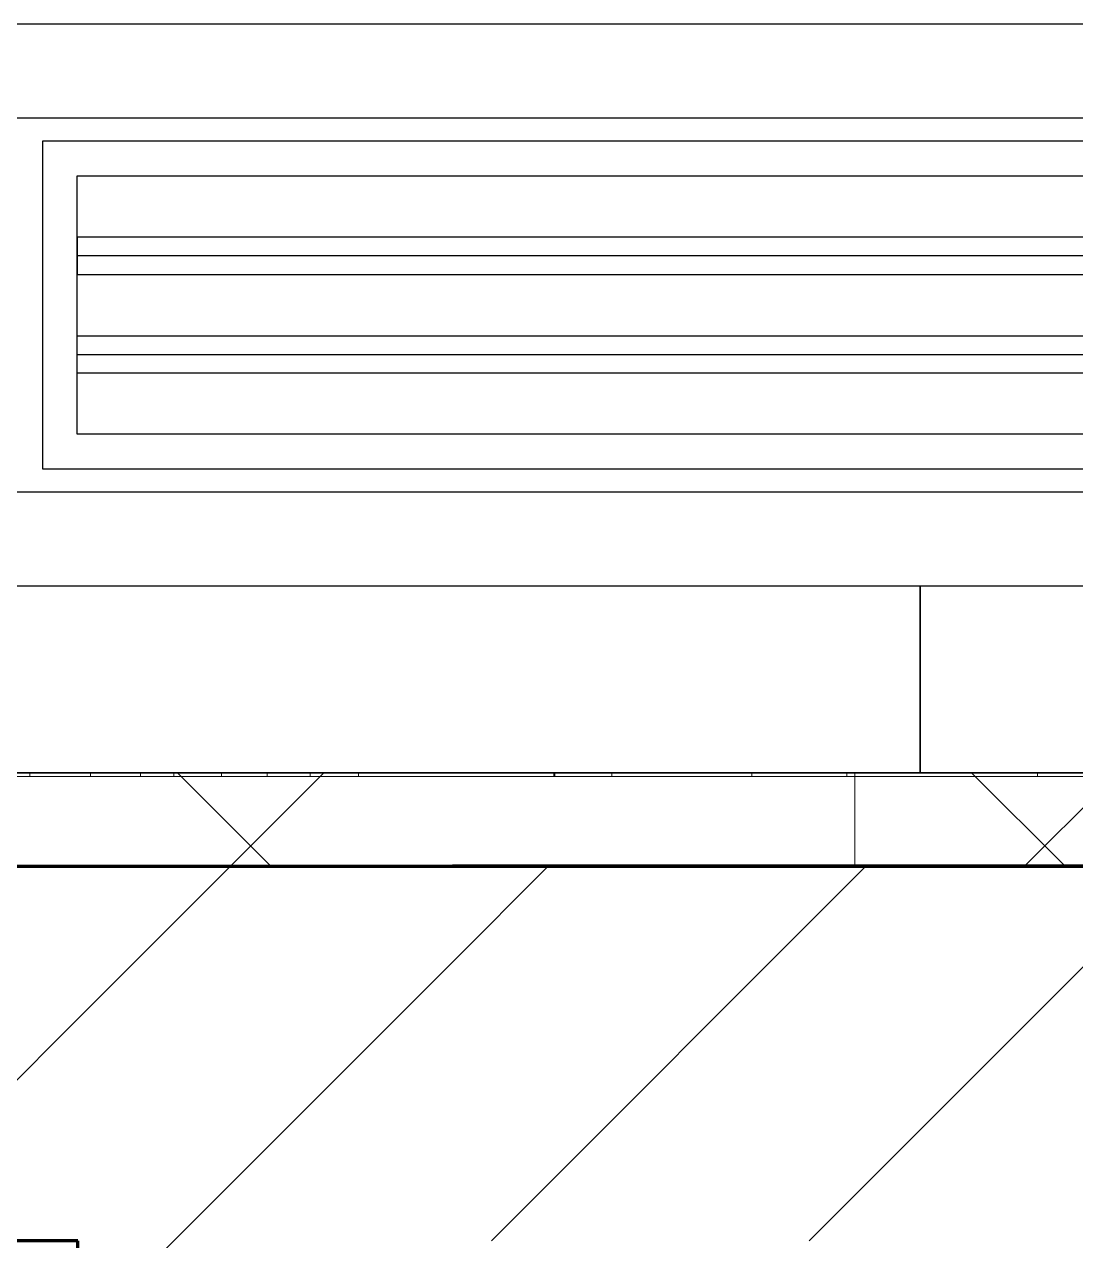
# Model space of a CAD drawing. Header units: millimetres. Extents: x -920231 to -841213, y -17301 to 22361.
# Drawn here: x -876226 to -875664, y -11666 to -11016 of the extents above; entities that cross this region are included whole.
import ezdxf
from ezdxf.xclip import XClip

# ---------------------------------------------------------------- set-up
doc = ezdxf.new("R2010")
doc.units = ezdxf.units.MM
doc.header["$XCLIPFRAME"] = 0
for name, color, linetype in [('000 - WIPEOUT', 250, 'Continuous'), ('001 - ASCESSORIES', 251, 'Continuous'), ('A04_TUBE SERIES', 2, 'Continuous')]:
    doc.layers.add(name, color=color, linetype=linetype)
for name, color, linetype, lineweight in [('008 - LIGHTING', 1, 'Continuous', 9), ('A-GLAZ-CURT', 2, 'Continuous', 9), ('A-WALL', 5, 'Continuous', 35), ('A-WALL-FNSH', 2, 'Continuous', 35), ('A-WALL-PATT', 1, 'Continuous', 35), ('WALL-E', 2, 'Continuous', 35)]:
    doc.layers.add(name, color=color, linetype=linetype, lineweight=lineweight)
pattern_1 = [(45, (0, 0), (-84.8528137423857, 84.8528137423857), [])]

# ---------------------------------------------------------------- blocks, each defined once
blk = doc.blocks.new('PPLS-PP19_Custom Tile Pattern - Custom Tile Pattern-V61-4230-01 ENLARGED MULTI-PURPOSE LEVEL - REFLECTED CEILING PLAN - SHEET 1')
at = {"layer": 'A-GLAZ-CURT'}
for p, q in [((-174.207734827674, 0), (-140.6609883671732, 0)), ((-140.6609883671732, 0), (-140.6609883671732, -1.999999999999545)), ((-108.4002759422066, 0), (-81.66385808672422, 0)), ((-108.4002759422066, -1.999999999999545), (-108.4002759422066, 0)), ((-81.66385808672422, 0), (-81.66385808672422, -1.999999999999545)), ((-63.81447734932772, 0), (-38.36339511341612, 0)), ((-63.81447734932772, -1.999999999999545), (-63.81447734932772, 0)), ((-38.36339511341612, 0), (-38.36339511341612, -1.999999999999545)), ((-13.87883457535136, 0), (9.006272246137087, 0)), ((-13.87883457535136, -1.999999999999545), (-13.87883457535136, 0)), ((9.006272246137087, 0), (9.006272246137087, -1.999999999999545)), ((34.85258156235359, 0), (139.221244564416, 0)), ((34.85258156235359, -1.999999999999545), (34.85258156235359, 0)), ((139.221244564416, 0), (139.221244564416, -1.999999999999545)), ((170.2861547107805, 0), (245.0388583712884, 0)), ((170.2861547107805, -1.999999999999545), (170.2861547107805, 0)), ((195.9899783297114, 0), (213.3104864054563, 0)), ((213.3104864054563, 0), (195.9899783297115, 0)), ((230.0635544460057, 0), (300.0000000000032, 0)), ((245.0388583712884, 0), (245.0388583712884, -1.999999999999545)), ((295.7967975100939, 0), (300.0000000000011, 0)), ((295.7967975100939, -1.999999999999545), (295.7967975100939, 0)), ((300.0000000000011, 0), (300.0000000000011, -1.999999999999545)), ((-300.0000000000011, -1.999999999999545), (300.0000000000011, -1.999999999999545)), ((-140.6609883671732, -1.999999999999545), (-174.207734827674, -1.999999999999545)), ((-81.66385808672422, -1.999999999999545), (-108.4002759422066, -1.999999999999545)), ((-38.36339511341612, -1.999999999999545), (-63.81447734932772, -1.999999999999545)), ((9.006272246137087, -1.999999999999545), (-13.87883457535136, -1.999999999999545)), ((139.221244564416, -1.999999999999545), (34.85258156235359, -1.999999999999545)), ((139.772993198246, -8.662937034387142e-12), (139.772993198246, -1.999999999999545)), ((245.0388583712884, -1.999999999999545), (170.2861547107805, -1.999999999999545)), ((300.0000000000011, -1.999999999999545), (295.7967975100939, -1.999999999999545)), ((300.0000000000011, -1.999999999999545), (300.0000000000011, -49.99999999999946)), ((300.0000000000011, -49.99999999999946), (-300.0000000000011, -49.99999999999946))]:
    blk.add_line(p, q, dxfattribs=at)
for points, knots in [([(-141.7401344240766, 0), (-142.9696456066006, 0), (-147.665641309385, 0), (-147.6867749514148, 0), (-158.7158515257874, 0), (-174.0180121554674, 0), (-185.589279021652, 0), (-209.7703495558946, 0), (-232.0086830038755, 0), (-255.2209250966146, 0), (-262.5920440529739, 0), (-264.8984143711918, 0), (-265.4046080480177, 0)], [-3054.905410054935, -3054.905410054935, -3054.905410054935, -3054.905410054935, -2919.378264786696, -2477.344046654207, -2237.412285522005, -2029.680487282063, -1755.085330733373, -1400.429864118236, -858.0791934262938, -543.655514292549, -208.9403368655312, 0, 0, 0, 0]), ([(-212.7786668687162, 0), (-211.3428955910204, 0), (-202.2656277975373, 0), (-188.5765216090211, 0), (-169.0208542511524, 0), (-154.1514034171334, 0), (-144.4737797542983, 0), (-140.9371935065875, 0)], [-5241.697199645042, -5241.697199645042, -5241.697199645042, -5241.697199645042, -5161.076232459041, -4739.070012125738, -4465.409638669879, -4149.119819042374, -3947.829903285241, -3947.829903285241, -3947.829903285241, -3947.829903285241]), ([(-133.8189524973843, 0), (-135.5145885740134, 0), (-137.8035803572079, 0), (-149.3110775914047, 0), (-162.0120863495568, 0), (-177.9068292953062, 0), (-196.1444453087738, 0), (-207.6226168949992, 0), (-212.7652873961031, 0)], [-2731.647847401081, -2731.647847401081, -2731.647847401081, -2731.647847401081, -2418.507303874696, -2308.929705799177, -2113.765672227414, -1763.376602763197, -1422.553701537355, -1152.574418144801, -1152.574418144801, -1152.574418144801, -1152.574418144801]), ([(-212.7645355764006, 0), (-199.6527581087957, 0), (-173.7749795843072, 0), (-151.358281947664, 0), (-140.9324848774084, 0)], [-3598.926579772976, -3598.926579772976, -3598.926579772976, -3598.926579772976, -2700.551212340778, -1680.472109070189, -1680.472109070189, -1680.472109070189, -1680.472109070189]), ([(-108.4002759422015, 0), (-116.5375634317778, 0), (-146.4820451682913, 0), (-183.15949604318, 0), (-212.398897483601, 0)], [-17961.8032769214, -17961.8032769214, -17961.8032769214, -17961.8032769214, -17136.20332872969, -15171.72014512885, -15171.72014512885, -15171.72014512885, -15171.72014512885]), ([(-152.349707872007, 0), (-151.0304958779388, 0), (-148.1669872569434, 0), (-144.7018430646478, 0), (-141.9541957132425, 0)], [-3494.978216636972, -3494.978216636972, -3494.978216636972, -3494.978216636972, -3371.022231931185, -3264.540092463104, -3264.540092463104, -3264.540092463104, -3264.540092463104]), ([(-140.9620732175235, 0), (-143.6316638547917, 0), (-148.0277611746084, 0), (-150.0333442369134, 0), (-150.5669095876511, 0)], [-5439.708264518221, -5439.708264518221, -5439.708264518221, -5439.708264518221, -5298.784692214921, -5196.164780497267, -5196.164780497267, -5196.164780497267, -5196.164780497267]), ([(-150.3367482855144, 0), (-150.0716817602937, 0), (-147.8484315153954, 0), (-145.0734368685336, 0), (-140.9680387900187, 0)], [-4948.72836237835, -4948.72836237835, -4948.72836237835, -4948.72836237835, -4883.323924473167, -4462.825911664656, -4462.825911664656, -4462.825911664656, -4462.825911664656]), ([(-26.75304307133084, 0), (-27.82357029547962, 0), (-36.17785673961975, 0), (-53.54554401343863, 0), (-78.20414439256204, 0), (-110.9444640690846, 0), (-130.5173893392842, 0), (-147.7424208988073, 0), (-149.0719388117826, 0)], [-8718.36221360789, -8718.36221360789, -8718.36221360789, -8718.36221360789, -8532.293389132765, -8073.21605359985, -7508.296369042832, -7004.680443957059, -6449.282163441176, -6277.220793797678, -6277.220793797678, -6277.220793797678, -6277.220793797678]), ([(-148.2333669117806, 0), (-146.9404597763905, 0), (-144.3016829085348, 0), (-142.3622884412635, 0), (-141.7029286577422, 0)], [-6162.058745783288, -6162.058745783288, -6162.058745783288, -6162.058745783288, -6017.569126779015, -5928.486305253366, -5928.486305253366, -5928.486305253366, -5928.486305253366]), ([(-146.6880083633508, 0), (-146.5930743586114, 0), (-145.4907003123728, 0), (-135.6944429050171, 0), (-128.2920181883593, 0), (-125.1531438316014, 0)], [-420.3424500272861, -420.3424500272861, -420.3424500272861, -420.3424500272861, -406.9566464598275, -290.2636732352155, 0, 0, 0, 0]), ([(-140.862045494611, 0), (-138.6849585870556, 0), (-136.7338770842835, 0), (-133.9344353572846, 0), (-128.783655243853, 0), (-126.4973451758026, 0)], [-5888.520298676135, -5888.520298676135, -5888.520298676135, -5888.520298676135, -5560.701257477616, -5364.112219126033, -5231.017328164735, -5231.017328164735, -5231.017328164735, -5231.017328164735]), ([(-140.8257189276109, 0), (-138.969022187175, 0), (-133.9096768558827, 0), (-127.3295145277996, 0), (-124.1908229607165, 0), (-123.4280269135528, 0), (-123.2842268916243, 0)], [-3945.713557357118, -3945.713557357118, -3945.713557357118, -3945.713557357118, -3839.893364805353, -3647.167523258352, -3488.925619831984, -3439.852844875437, -3439.852844875437, -3439.852844875437, -3439.852844875437]), ([(-118.7790012579693, 0), (-121.8575244059692, 0), (-126.280420552535, 0), (-134.5414549432689, 0), (-139.5017608290009, 0), (-140.7405615458826, 0)], [-5938.47403485402, -5938.47403485402, -5938.47403485402, -5938.47403485402, -5700.061947813025, -5508.838256812145, -5443.601198616185, -5443.601198616185, -5443.601198616185, -5443.601198616185]), ([(-140.7029614680171, 0), (-140.5740218503751, 0), (-136.5566187975954, 0), (-127.2642534617713, 0), (-107.3038801237617, 0), (-90.42250723795011, 0), (-76.11625211971726, 0), (-71.04894498330063, 0), (-70.18928048518848, 0)], [-4453.855526140514, -4453.855526140514, -4453.855526140514, -4453.855526140514, -4440.880425255469, -4054.690705040132, -3793.097031569232, -3402.597031569232, -3144.956778503062, -3092.95522648647, -3092.95522648647, -3092.95522648647, -3092.95522648647]), ([(-86.1594653094284, 0), (-91.37336712599611, 0), (-104.1267276534762, 0), (-122.6472945003203, 0), (-135.1178700243092, 0), (-139.2591045668688, 0), (-139.9343248496676, 0)], [-1681.369800109142, -1681.369800109142, -1681.369800109142, -1681.369800109142, -1374.161225687139, -945.7426219827718, -741.9013847416286, -700.5707500454762, -700.5707500454762, -700.5707500454762, -700.5707500454762]), ([(-134.2382198796769, 0), (-133.4182912290005, 0), (-130.4330932017421, 0), (-117.3295926341243, 0), (-95.54046445746553, 0), (-84.96283199374912, 0), (-81.66385808673817, 0)], [-7671.276311532589, -7671.276311532589, -7671.276311532589, -7671.276311532589, -7293.749979062833, -6839.558389532599, -6236.997189321368, -5931.848349384563, -5931.848349384563, -5931.848349384563, -5931.848349384563]), ([(-127.4094027189929, 0), (-131.6276458202773, 0), (-133.1347480093901, 0), (-134.0593894258142, 0), (-134.1057883572945, 0)], [-8540.990292606602, -8540.990292606602, -8540.990292606602, -8540.990292606602, -8266.11499827306, -8251.085632248598, -8251.085632248598, -8251.085632248598, -8251.085632248598]), ([(-120.1336583618418, 0), (-120.1404997662781, 0), (-120.2389645156108, 0), (-121.2988655801959, 0), (-129.2481463272812, 0), (-133.8189524973843, 0)], [-2933.992132393755, -2933.992132393755, -2933.992132393755, -2933.992132393755, -2920.575024532253, -2840.280255088659, -2731.647847401082, -2731.647847401082, -2731.647847401082, -2731.647847401082]), ([(-113.4361748090491, 0), (-113.4644503049576, 0), (-114.0587370096678, 0), (-119.7345285631614, 0), (-125.4313595391394, 0), (-127.0328181491034, 0), (-127.4094027189929, 0)], [-323.2507116122933, -323.2507116122933, -323.2507116122933, -323.2507116122933, -282.672655688521, -98.53955165776824, -24.53955165776824, 0, 0, 0, 0]), ([(-126.4973451758026, 0), (-122.4377529074154, 0), (-108.7102330595801, 0), (-86.68063460696092, 0), (-63.43735409306138, 0), (-54.3960804656281, 0), (-48.52906619410954, 0), (-30.79210488682146, 0), (-18.03064216874608, 0), (8.614714057652211, 0), (15.01928539735016, 0), (22.91072028686829, 0), (31.00390230001102, 0), (39.04462696916614, 0), (51.19489031925693, 0), (58.74002869394626, 0), (61.34380912808332, 0), (61.45404251782733, 0)], [-5231.017328164736, -5231.017328164736, -5231.017328164736, -5231.017328164736, -4994.692868998953, -4542.524482222521, -4008.285537554501, -3689.699207025396, -3546.544570355815, -3315.260113463441, -2864.387348706021, -2439.246195675642, -2084.094819499229, -1956.422387079384, -1818.904206463147, -1645.594512562315, -1443.202566082224, -1228.75210560242, -1120.932284606726, -1120.932284606726, -1120.932284606726, -1120.932284606726]), ([(-125.1531438316013, 0), (-124.9311958488466, 0), (-121.9631200260221, 0), (-113.0110908974117, 0), (-98.89718425076886, 0), (-85.47686263555755, 0), (-73.74323772979483, 0), (-69.06991166208319, 0)], [-3362.739600218284, -3362.739600218284, -3362.739600218284, -3362.739600218284, -3342.21522446651, -3074.362186402725, -2902.289527331041, -2605.247021955126, -2332.229577806741, -2332.229577806741, -2332.229577806741, -2332.229577806741]), ([(-122.0807903602513, 0), (-122.0095327482759, 0), (-121.6940659989163, 0), (-121.2026219218212, 0), (-120.8789174944692, 0)], [-3136.336417386428, -3136.336417386428, -3136.336417386428, -3136.336417386428, -3110.304437117651, -3035.164274890092, -3035.164274890092, -3035.164274890092, -3035.164274890092]), ([(-36.333525723448, 0), (-36.43035717306419, 0), (-37.26945706236495, 0), (-45.02131477727946, 0), (-46.12672242873347, 0), (-60.59124398258412, 0), (-81.22851854244583, 0), (-99.50945226293392, 0), (-114.0203956283653, 0), (-117.2768714319749, 0), (-118.7790012579694, 0)], [-1855.773135891881, -1855.773135891881, -1855.773135891881, -1855.773135891881, -1810.87015715885, -1672.078046432051, -1405.135168647309, -1060.008380350602, -740.0689329546917, -229.4896051318742, -116.3304252126118, 0, 0, 0, 0]), ([(-117.6878867262993, 0), (-117.0645876417737, 0), (-114.7475368658137, 0), (-113.4278846923822, 0), (-113.4283378975016, 0)], [-808.1267790307331, -808.1267790307331, -808.1267790307331, -808.1267790307331, -394.672655688521, -330.797262295961, -330.797262295961, -330.797262295961, -330.797262295961]), ([(-69.38967940308282, 0), (-74.0197832135459, 0), (-88.29585655064075, 0), (-107.8011448501918, 0), (-116.7905976732111, 0), (-117.6578644679994, 0)], [-2586.005692898347, -2586.005692898347, -2586.005692898347, -2586.005692898347, -2193.204657934653, -1433.98104133675, -969.75213483688, -969.75213483688, -969.75213483688, -969.75213483688]), ([(-115.823296799375, 0), (-114.9616471330227, 0), (-110.4067653434354, 0), (-96.78485995464455, 0), (-81.8191245737207, 0), (-72.87151902786775, 0), (-69.63662204670686, 0)], [-5724.064692040807, -5724.064692040807, -5724.064692040807, -5724.064692040807, -5430.283135665817, -5103.22962322481, -4799.173296206279, -4627.967197820227, -4627.967197820227, -4627.967197820227, -4627.967197820227]), ([(9.316802318320494, 0), (9.078179324797182, 0), (7.647190615537124, 0), (2.571727943302935, 0), (-12.22769191591362, 0), (-25.64040164333458, 0), (-39.99895338551779, 0), (-56.24197996449569, 0), (-75.58761654317699, 0), (-94.00341185202126, 0), (-112.0088998744071, 0), (-114.9379838678449, 0), (-115.6327635275852, 0)], [-2922.92665125488, -2922.92665125488, -2922.92665125488, -2922.92665125488, -2882.788014048272, -2720.818881186482, -2518.501679742808, -2125.455880884711, -1792.52157805606, -1466.981641949904, -1208.454564064433, -789.4026579716441, -501.9691874084544, -243.5772209379079, -243.5772209379079, -243.5772209379079, -243.5772209379079]), ([(-69.1027507214522, 0), (-69.31000416983845, 0), (-75.0271006620888, 0), (-80.63237668189232, 0), (-86.1594653094284, 0)], [-2019.340542735176, -2019.340542735176, -2019.340542735176, -2019.340542735176, -2007.031670565078, -1681.369800109142, -1681.369800109142, -1681.369800109142, -1681.369800109142]), ([(-83.28297284957777, 0), (-83.28297284957777, 0), (-82.91159107310705, 0), (-76.1397113349419, 0), (-62.97054182763222, 0), (-48.14201029408974, 0), (-36.48975774474312, 0), (-33.57137814233067, 0), (-29.93962826121517, 0), (-28.57084724932649, 0)], [-1393.416899825398, -1393.416899825398, -1393.416899825398, -1393.416899825398, -1353.722003617736, -1274.333717328133, -1073.568929578886, -651.5499726587022, -296.5158193720078, -83.5134719671024, 0, 0, 0, 0]), ([(-29.03122797420094, 0), (-33.97196961305419, 0), (-43.74253781487462, 0), (-56.37335808420214, 0), (-71.65933108743597, 0), (-77.834867226288, 0), (-82.66152474340088, 0), (-83.28026185168093, 0), (-83.28290060385446, 0)], [-2680.714890500105, -2680.714890500105, -2680.714890500105, -2680.714890500105, -2413.671296212576, -2161.752162362049, -2006.592567106067, -1646.62138770416, -1424.436217181913, -1393.971743060055, -1393.971743060055, -1393.971743060055, -1393.971743060055]), ([(-69.16949798863428, 0), (-68.80767402802476, 0), (-67.05166419117157, 0), (-65.12079453911907, 0), (-63.63448231288823, 0)], [-3072.527640086142, -3072.527640086142, -3072.527640086142, -3072.527640086142, -3050.982047857, -2969.23701742701, -2969.23701742701, -2969.23701742701, -2969.23701742701]), ([(-69.10826945796562, 0), (-58.65544996784059, 0), (-38.97949406163632, 0), (-12.78399819216141, 0), (4.226159228974004, 0), (9.642762135848784, 0), (10.14494369684996, 0), (10.17517973989372, 0)], [-4618.648053170405, -4618.648053170405, -4618.648053170405, -4618.648053170405, -4065.652676182547, -3589.737505169896, -3285.04708851719, -3066.359525999337, -3044.715261723835, -3044.715261723835, -3044.715261723835, -3044.715261723835]), ([(2.725425527623749, 0), (-1.955342508160407, 0), (-21.07917281341498, 0), (-47.41820031338033, 0), (-65.34758531857213, 0), (-66.27938827990144, 0), (-66.30507928472983, 0)], [-3992.87950914162, -3992.87950914162, -3992.87950914162, -3992.87950914162, -3745.412742579946, -2981.410124783384, -2542.574734232439, -2526.906796324516, -2526.906796324516, -2526.906796324516, -2526.906796324516]), ([(-65.4656193835851, 0), (-65.27143408702322, 0), (-62.77775289125881, 0), (-55.26188352720529, 0), (-43.46857889580718, 0), (-38.36339511346191, 0)], [-2362.748727110556, -2362.748727110556, -2362.748727110556, -2362.748727110556, -2315.303970604559, -1809.437387403019, -1213.642242612838, -1213.642242612838, -1213.642242612838, -1213.642242612838]), ([(-63.63448231288824, 0), (-61.48862488062789, 0), (-57.3873324735729, 0), (-54.490345055451, 0), (-45.19861999013244, 0), (-40.78924108850256, 0), (-40.46328306320716, 0), (-40.44386793773864, 0)], [-2969.23701742701, -2969.23701742701, -2969.23701742701, -2969.23701742701, -2851.217951170747, -2734.127174420399, -2474.780880828221, -2410.990207528749, -2350.645972129716, -2350.645972129716, -2350.645972129716, -2350.645972129716]), ([(-51.82899179427061, 0), (-51.82899179427061, 0), (-51.77535934318603, 0), (-47.39562049314443, 0), (-46.01392586743324, 0), (-40.22275376285108, 0), (-36.77905545751494, 0)], [-632.814993821853, -632.814993821853, -632.814993821853, -632.814993821853, -627.9657213670622, -508.3778875376964, -260.4424120607087, 0, 0, 0, 0]), ([(76.6335273792705, 0), (74.7977576185205, 0), (67.65025988697647, 0), (53.51687155723335, 0), (37.0003579027407, 0), (24.07120131880763, 0), (12.82263566705421, 0), (-2.900071709926884, 0), (-20.61731499630589, 0), (-32.80925829134251, 0), (-44.8509606151293, 0), (-51.42639455094479, 0), (-51.79077407984497, 0)], [-3095.572227610707, -3095.572227610707, -3095.572227610707, -3095.572227610707, -2950.589684959112, -2634.532728066845, -2313.748532695564, -2106.613311161418, -1925.670640682617, -1617.263037015003, -1290.787923108904, -1039.307307553748, -819.7162102843007, -644.9108807522312, -644.9108807522312, -644.9108807522312, -644.9108807522312]), ([(-36.77905545751494, 0), (-32.43307180246814, 0), (-19.22168027385835, 0), (8.833448043987243, 0), (43.35738756668092, 0), (70.91570514111791, 0), (82.1192647409395, 0), (83.66124011042315, 0)], [-6191.144455221413, -6191.144455221413, -6191.144455221413, -6191.144455221413, -5862.463378796257, -5340.621927778804, -4573.028122436421, -4094.177415012907, -3869.465284513384, -3869.465284513384, -3869.465284513384, -3869.465284513384]), ([(-36.2878741783793, 0), (-36.28787417837926, 0), (-34.65825000263597, 0), (-28.87920997813554, 0), (-26.95057175127153, 0), (-26.54377755472731, 0)], [-9150.272121246968, -9150.272121246968, -9150.272121246968, -9150.272121246968, -9057.163041101536, -8919.836787238699, -8834.607043122662, -8834.607043122662, -8834.607043122662, -8834.607043122662]), ([(2.727361264451868, 0), (-4.794784248566133, 0), (-16.70608290437736, 0), (-34.76275335090759, 0), (-36.03545471389474, 0)], [-9879.240644813399, -9879.240644813399, -9879.240644813399, -9879.240644813399, -9424.652048762604, -9182.880979360161, -9182.880979360161, -9182.880979360161, -9182.880979360161]), ([(-33.33740257347655, 0), (-33.33740257347656, 0), (-32.93446164364072, 0), (-31.15523391518967, 0), (-30.51564919410323, 0)], [-2415.024265864483, -2415.024265864483, -2415.024265864483, -2415.024265864483, -2357.633367192549, -2323.61866448916, -2323.61866448916, -2323.61866448916, -2323.61866448916]), ([(70.60773251320605, 0), (66.1563370919659, 0), (55.80403224738744, 0), (39.61356178907644, 0), (24.7431278860758, 0), (2.641351116369677, 0), (-17.84488034749522, 0), (-30.57446512537119, 0), (-31.82092086053209, 0), (-31.99812411857467, 0)], [-4647.237328978319, -4647.237328978319, -4647.237328978319, -4647.237328978319, -4326.416877149285, -4098.54575129083, -3766.694881169927, -3333.063701479167, -2994.501668758427, -2698.150103889941, -2614.070997550305, -2614.070997550305, -2614.070997550305, -2614.070997550305]), ([(-30.60747113232821, 0), (-29.52977524400062, 0), (-23.35145390119972, 0), (-15.75028465519483, 0), (-15.19244256045242, 0)], [-54150.4140017562, -54150.4140017562, -54150.4140017562, -54150.4140017562, -53749.15265957262, -53717.79156697344, -53717.79156697344, -53717.79156697344, -53717.79156697344]), ([(-13.87883457537337, 0), (-15.1429213781602, 0), (-18.43593432451918, 0), (-26.25669186827591, 0), (-29.97421054104122, 0), (-30.53968398492104, 0)], [-55123.81448001743, -55123.81448001743, -55123.81448001743, -55123.81448001743, -54789.00617875453, -54461.68599911386, -54258.56961045189, -54258.56961045189, -54258.56961045189, -54258.56961045189]), ([(-30.51564919410323, 0), (-27.10998814714151, 0), (-17.82991884231671, 0), (5.987447620569348, 0), (22.05618200533097, 0), (37.43890500521045, 0), (45.91525757773745, 0), (57.76213783338132, 0), (64.4672765049359, 0), (71.70905754087246, 0), (73.28573010811596, 0), (73.73536875046587, 0)], [-2323.618664489159, -2323.618664489159, -2323.618664489159, -2323.618664489159, -2142.497158311676, -1716.2094033855, -1206.526904176433, -1089.329421268309, -901.3154590208208, -753.0715721316813, -495.3289679700874, -421.953222658711, -387.2697774148605, -387.2697774148605, -387.2697774148605, -387.2697774148605]), ([(8.326471727230453, 0), (8.193265915415772, 0), (7.177526028025524, 0), (0.3176472070693962, 0), (-13.89273392946036, 0), (-24.91836589781162, 0), (-29.03122797420094, 0)], [-3574.286520666807, -3574.286520666807, -3574.286520666807, -3574.286520666807, -3526.962355044511, -3285.499107323455, -2903.012179442253, -2680.714890500105, -2680.714890500105, -2680.714890500105, -2680.714890500105]), ([(-28.57084724932649, 0), (-26.93084941243799, 0), (-20.29129569118797, 0), (-11.45391265705807, 0), (2.075609796023469, 0), (13.15116987892904, 0), (21.23554723382292, 0), (24.61845618798652, 0), (24.72100127326442, 0), (24.7210012732644, 0)], [-5361.429781000211, -5361.429781000211, -5361.429781000211, -5361.429781000211, -5261.368549746543, -5050.479953563629, -4785.900570391017, -4596.498880852619, -4445.288762143585, -4384.376940630844, -4376.041936526888, -4376.041936526888, -4376.041936526888, -4376.041936526888]), ([(2.725908481230594, 0), (3.632602977555457, 0), (16.23707208988468, 0), (42.82156093396551, 0), (88.71694126462229, 0), (120.6262694006116, 0), (138.2766539667697, 0), (138.5290510578991, 0)], [-432.6884520786298, -432.6884520786298, -432.6884520786298, -432.6884520786298, -429.6065835215981, -390.2535983132258, -346.3133040765882, -291.3706819616801, -290.5735001596586, -290.5735001596586, -290.5735001596586, -290.5735001596586]), ([(30.81844601930186, 0), (29.27089324615752, 0), (20.14262001122293, 0), (10.83840884034814, 0), (2.861863396420227, 0), (2.805282608032497, 0)], [-10462.03465632947, -10462.03465632947, -10462.03465632947, -10462.03465632947, -10363.08893767411, -9884.230660101293, -9880.810508755609, -9880.810508755609, -9880.810508755609, -9880.810508755609]), ([(31.18475306860105, 0), (25.97299666165181, 0), (16.80897467678388, 0), (7.493930091674083, 0), (3.37514957756157, 0)], [-4496.803626892033, -4496.803626892033, -4496.803626892033, -4496.803626892033, -4222.08060388381, -4004.329419250153, -4004.329419250153, -4004.329419250153, -4004.329419250153]), ([(103.086102149918, 0), (101.0765583780943, 0), (86.30564249045806, 0), (63.3384571683587, 0), (35.83815429296771, 0), (18.55460884274681, 0), (11.55042236660267, 0), (9.006272246072488, 0)], [-375.4350142514151, -375.4350142514151, -375.4350142514151, -375.4350142514151, -369.1474524877365, -330.1531009331262, -307.5164375748074, -285.8378799221923, -269.3076372090351, -269.3076372090351, -269.3076372090351, -269.3076372090351]), ([(24.69239024150927, 0), (24.53694676802463, 0), (20.99295131836647, 0), (15.48160536564667, 0), (10.80062044749538, 0), (9.629521688579754, 0)], [-4368.57241414832, -4368.57241414832, -4368.57241414832, -4368.57241414832, -4306.476362969314, -4080.0006468318, -3772.857994037185, -3772.857994037185, -3772.857994037185, -3772.857994037185]), ([(74.50592028380355, 0), (74.113435520092, 0), (70.51644363755659, 0), (62.26097196021474, 0), (51.84755534820235, 0), (43.80789851965375, 0), (29.53192402193923, 0), (20.66729446233075, 0), (18.85189249668563, 0), (18.16159948317288, 0)], [-6947.744629133556, -6947.744629133556, -6947.744629133556, -6947.744629133556, -6924.452778601964, -6738.820750115499, -6548.303034403811, -6314.283804424735, -6135.057690256068, -5972.647715192958, -5832.674503470142, -5832.674503470142, -5832.674503470142, -5832.674503470142]), ([(18.16442007660164, 0), (19.14838159952082, 0), (24.25069494711869, 0), (25.65712047544988, 0), (26.12042297143966, 0)], [-5700.113719300364, -5700.113719300364, -5700.113719300364, -5700.113719300364, -5554.232258884411, -5302.431366791036, -5302.431366791036, -5302.431366791036, -5302.431366791036]), ([(27.43551779400203, 0), (27.90424172746067, 0), (29.53764234202083, 0), (38.06934069343077, 0), (53.38528685399187, 0), (71.6672070426637, 0), (84.83128431771091, 0), (86.01151220548519, 0), (92.50503612284311, 0), (94.33351756660528, 0)], [-5037.309798451484, -5037.309798451484, -5037.309798451484, -5037.309798451484, -4887.603821654426, -4705.298445979433, -4353.683244374042, -3960.845809803455, -3759.04578502645, -3336.541051325157, -2783.776467565295, -2783.776467565295, -2783.776467565295, -2783.776467565295]), ([(53.18231846121637, 0), (53.06161808143226, 0), (52.22362325864564, 0), (44.98652989574492, 0), (36.45855198565276, 0), (30.81844601930185, 0)], [-622.7401581148488, -622.7401581148488, -622.7401581148488, -622.7401581148488, -566.066452412545, -360.6108611038635, 0, 0, 0, 0]), ([(136.4440288141199, 0), (121.6583706280937, 0), (86.93389771084938, 0), (51.1608928246887, 0), (31.18475306860105, 0)], [-106.7505556926119, -106.7505556926119, -106.7505556926119, -106.7505556926119, -59.61098393454304, 0, 0, 0, 0]), ([(34.85258156238776, 0), (38.34170907146589, 0), (49.09920773569455, 0), (62.92147195888268, 0), (72.27645117998293, 0), (74.55345784601685, 0)], [-133.5629834199318, -133.5629834199318, -133.5629834199318, -133.5629834199318, -118.5137132511215, -97.89926657633517, -91.29198007629526, -91.29198007629526, -91.29198007629526, -91.29198007629526]), ([(168.3719031870623, 0), (167.6841746762317, 0), (162.4658860865196, 0), (147.0212643802785, 0), (109.7747848825903, 0), (76.85853879853966, 0), (57.81904397545785, 0), (46.50557653677259, 0), (41.18449839759487, 0), (36.01660042776606, 0), (35.54398082181056, 0), (35.54398082181056, 0)], [-543.3750292553516, -543.3750292553516, -543.3750292553516, -543.3750292553516, -530.793310715676, -458.5938986500149, -401.8601989424988, -357.6226654766545, -341.2676874906664, -334.000313616036, -326.1556604462396, -319.3183970039852, -317.4897781906117, -317.4897781906117, -317.4897781906117, -317.4897781906117]), ([(36.2898998127141, 0), (37.76857420280056, 0), (48.81880934449072, 0), (59.68552726682646, 0), (69.19303358907521, 0), (73.6994824987053, 0)], [-314.5985229821054, -314.5985229821054, -314.5985229821054, -314.5985229821054, -305.8996237611004, -287.176220392498, -270.3191991872835, -270.3191991872835, -270.3191991872835, -270.3191991872835]), ([(61.46582446007283, 0), (61.46582446007283, 0), (61.20782668557143, 0), (54.6126492443952, 0), (53.71129991155868, 0), (53.55554041485725, 0)], [-1113.311073307936, -1113.311073307936, -1113.311073307936, -1113.311073307936, -1096.402190604336, -891.204115564632, -747.2881897378193, -747.2881897378193, -747.2881897378193, -747.2881897378193]), ([(74.13268960926868, 0), (73.4759773060853, 0), (72.34115118649127, 0), (71.04531890829475, 0), (70.60773251320606, 0)], [-96.81744435371502, -96.81744435371502, -96.81744435371502, -96.81744435371502, -31.53767564924647, 0, 0, 0, 0]), ([(74.55671661565084, 0), (79.83603583585288, 0), (99.70167372652145, 0), (124.4531959565289, 0), (132.4222166723121, 0), (134.6004112500496, 0)], [-269.2503061826471, -269.2503061826471, -269.2503061826471, -269.2503061826471, -249.5003630707056, -194.7614433541671, -152.2410024010915, -152.2410024010915, -152.2410024010915, -152.2410024010915]), ([(114.3929398791081, 0), (114.2016869416198, 0), (112.0821959889949, 0), (105.4201652112442, 0), (92.38470804821353, 0), (85.79767387934626, 0), (77.7013169786003, 0), (74.55872788202831, 0)], [-8148.589379847993, -8148.589379847993, -8148.589379847993, -8148.589379847993, -8105.191388357671, -7723.759874190317, -7531.757270041311, -7135.649961348327, -6948.790263224778, -6948.790263224778, -6948.790263224778, -6948.790263224778]), ([(74.83728311073692, 0), (75.04036610508365, 0), (75.62822247605038, 0), (76.02716068184169, 0), (76.21401491858758, 0)], [-355.26166228792, -355.26166228792, -355.26166228792, -355.26166228792, -334.9517858889656, -290.4523330611457, -290.4523330611457, -290.4523330611457, -290.4523330611457]), ([(75.52618418674562, 0), (84.69601945307082, 0), (102.4940654423197, 0), (116.3612773809964, 0), (128.8244168994498, 0), (129.0172316101421, 0), (129.0221949246704, 0)], [-90.3514299605421, -90.3514299605421, -90.3514299605421, -90.3514299605421, -63.75924553092275, -39.05099349024644, -35.89554274488728, -35.4455962974148, -35.4455962974148, -35.4455962974148, -35.4455962974148]), ([(94.40038844267492, 0), (94.40038844267492, 0), (94.64419053810879, 0), (99.10763568839263, 0), (108.973032061335, 0), (120.7890949346066, 0), (139.9398412701694, 0), (163.3107997023019, 0), (185.2320591127229, 0), (193.6163789182697, 0), (194.6862229132064, 0), (194.7879754003115, 0)], [-2348.345795523044, -2348.345795523044, -2348.345795523044, -2348.345795523044, -2310.41933802892, -2233.599744174227, -2052.234780633856, -1843.028542677145, -1530.398969539861, -1095.004608069711, -529.7442698183886, -295.0647010442835, -265.121568339554, -265.121568339554, -265.121568339554, -265.121568339554]), ([(129.0228897488746, 0), (128.9999521479881, 0), (124.4089208424507, 0), (122.3532811175715, 0), (114.9552856227051, 0), (108.0363527328511, 0), (103.086102149918, 0)], [-35.35490737586429, -35.35490737586429, -35.35490737586429, -35.35490737586429, -31.43023494692662, -22.80723810787839, -15.4885933420625, 0, 0, 0, 0]), ([(157.9049752517393, 0), (156.7731485138904, 0), (151.6665126068281, 0), (143.2900683536732, 0), (134.0365506615861, 0), (126.2422616716585, 0), (118.6014944262814, 0), (114.2291335777943, 0), (111.9750403056671, 0), (105.6634970002612, 0), (105.2293953267344, 0), (105.2293953267343, 0)], [-10292.95500612378, -10292.95500612378, -10292.95500612378, -10292.95500612378, -10098.27301466024, -9847.788484199773, -9677.714970682822, -9567.0070215554, -9453.212250146516, -9220.200447870322, -9012.772749623438, -8966.157301540212, -8929.495942962421, -8929.495942962421, -8929.495942962421, -8929.495942962421]), ([(105.2623607493849, 0), (105.5181176089468, 0), (111.0113606228187, 0), (112.6512273041702, 0), (113.5931431020015, 0)], [-8920.561005307276, -8920.561005307276, -8920.561005307276, -8920.561005307276, -8814.835624309222, -8577.46250510315, -8577.46250510315, -8577.46250510315, -8577.46250510315]), ([(193.8029793720425, 0), (193.3252082069821, 0), (190.1131727386623, 0), (183.1270220895586, 0), (171.0036525155556, 0), (161.9454187686608, 0), (161.2849023593742, 0), (158.3547774141307, 0), (157.8510717507195, 0), (157.7747259410215, 0)], [-11665.34900694028, -11665.34900694028, -11665.34900694028, -11665.34900694028, -11565.88075625556, -11105.62403441437, -10839.08698258105, -10768.33212409062, -10666.77918223269, -10580.76028895918, -10550.27888127687, -10550.27888127687, -10550.27888127687, -10550.27888127687]), ([(300.0000000000038, 0), (286.5269365065951, 0), (254.2172780963047, 0), (207.1075128519404, 0), (177.4068859112006, 0), (159.3436506703422, 0), (158.3337014633055, 0), (158.2959990319104, 0)], [-285.253231829597, -285.253231829597, -285.253231829597, -285.253231829597, -244.6936876600021, -187.9876754075372, -143.7767246948678, -129.6327719556034, -123.3527488992852, -123.3527488992852, -123.3527488992852, -123.3527488992852]), ([(159.0737475522776, 0), (159.1310149489894, 0), (160.8401093652837, 0), (165.2114607674139, 0), (174.1532018020471, 0), (185.9838822347996, 0), (208.8195203165628, 0), (219.4202161256193, 0), (230.0635544459971, 0)], [-115.6432020930799, -115.6432020930799, -115.6432020930799, -115.6432020930799, -114.6815834951456, -87.66082410310537, -65.29553576785923, -41.6238571702375, -24.45983091512619, -6.650680006714538e-12, -6.650680006714538e-12, -6.650680006714538e-12, -6.650680006714538e-12]), ([(215.2227057995783, 0), (214.6211328376156, 0), (210.5467646140482, 0), (203.9831860076095, 0), (187.5376226905632, 0), (175.2956750685413, 0), (169.493052924241, 0)], [-203.8254461142402, -203.8254461142402, -203.8254461142402, -203.8254461142402, -198.5273833147243, -184.4068370793925, -162.4276007727092, -142.9161563693606, -142.9161563693606, -142.9161563693606, -142.9161563693606]), ([(170.2861547107818, 0), (170.3890689094645, 0), (171.4767811377255, 0), (172.167608135406, 0), (172.4461336970053, 0)], [-59.47145817805104, -59.47145817805104, -59.47145817805104, -59.47145817805104, -56.74268774283686, -29.73572908902552, -29.73572908902552, -29.73572908902552, -29.73572908902552]), ([(172.0684873330114, 0), (177.6624513163797, 0), (187.8689325089886, 0), (201.0816748824973, 0), (207.4749033044754, 0), (213.9642876458962, 0), (215.1080187804347, 0)], [-255.364075898369, -255.364075898369, -255.364075898369, -255.364075898369, -237.9555865153446, -223.9260803846533, -215.8628514769123, -208.752149963581, -208.752149963581, -208.752149963581, -208.752149963581]), ([(300.0000000000038, 0), (288.2233450584977, 0), (262.0029636058455, 0), (230.4838430734798, 0), (220.0006184459544, 0), (219.0440927758002, 0)], [-12528.85858285794, -12528.85858285794, -12528.85858285794, -12528.85858285794, -11905.45492349497, -11162.86486161695, -10859.77377709604, -10859.77377709604, -10859.77377709604, -10859.77377709604]), ([(219.8374189081448, 0), (220.7996522667854, 0), (227.7159587152526, 0), (240.2797920911831, 0), (245.0388583713204, 0)], [-10674.31990978916, -10674.31990978916, -10674.31990978916, -10674.31990978916, -10511.38248532824, -9932.504440561643, -9932.504440561643, -9932.504440561643, -9932.504440561643]), ([(284.7806101462012, 0), (284.8293279431963, 0), (285.2277178377183, 0), (287.4749614735152, 0), (293.5866220899734, 0), (297.7565821391311, 0), (300.0000000000038, 0)], [-4096.535134552495, -4096.535134552495, -4096.535134552495, -4096.535134552495, -4053.389046458996, -3959.664716640106, -3862.421464946223, -3746.957020041245, -3746.957020041245, -3746.957020041245, -3746.957020041245]), ([(295.7967975100993, 0), (294.1833450754797, 0), (290.9358630841413, 0), (286.6774590029406, 0), (285.7901597287298, 0)], [-4679.165325404577, -4679.165325404577, -4679.165325404577, -4679.165325404577, -4358.271400818838, -4213.061172722912, -4213.061172722912, -4213.061172722912, -4213.061172722912])]:
    blk.add_open_spline(points, degree=3, knots=knots, dxfattribs=at)
for points in [[(-140.9989410845347, 0), (-143.963456672202, 0), (-146.3172355626143, 0), (-146.9463656248076, 0)], [(-141.0454402138584, 0), (-140.3169597577234, 0), (-139.5145869405935, 0), (-138.6237573022154, 0)], [(-137.8801565585704, 0), (-138.9325413129514, 0), (-139.9849260673218, 0), (-140.9762624556695, 0)], [(-63.81447734928194, 0), (-65.52804245084943, 0), (-67.29548535814021, 0), (-69.1000646757121, 0)], [(-63.95622569820282, 0), (-64.1042834762183, 0), (-66.16008991675885, 0), (-68.48470330981198, 0)], [(-68.04198418712862, 0), (-66.88486135179588, 0), (-65.82415099860852, 0), (-65.07242040296637, 0)], [(-39.8400253499266, 0), (-39.08352282009993, 0), (-38.11275850636616, 0), (-37.36462930490745, 0)], [(-15.19244256045242, 0), (-13.27543453572938, 0), (-5.659309593207267, 0), (2.702983997131291, 0)], [(76.22396054503483, 0), (75.91917690645877, 0), (75.38915862342738, 0), (74.6923833532292, 0)], [(80.34767787213396, 0), (79.57387549995765, 0), (78.26670041046216, 0), (76.6335273792705, 0)], [(84.05506667580919, 0), (83.47862684269151, 0), (82.40984918063694, 0), (81.7170621396674, 0)], [(195.1108697737471, 0), (194.9111847906234, 0), (194.4397023449763, 0), (193.8029793720425, 0)]]:
    blk.add_open_spline(points, degree=3, dxfattribs=at)
blk = doc.blocks.new('PPLS-PP19_Custom Tile Pattern - Custom Tile Pattern-V62-4230-01 ENLARGED MULTI-PURPOSE LEVEL - REFLECTED CEILING PLAN - SHEET 1')
at = {"layer": 'A-GLAZ-CURT'}
for p, q in [((-300.0000000000011, 0), (-202.307396341881, 0)), ((-300.0000000000011, -1.999999999999545), (-300.0000000000011, 0)), ((-293.0713875170765, 0), (-275.7508794414517, 0)), ((-275.7508794414517, 0), (-293.0713875170765, 0)), ((-222.3214361740941, 0), (-205.0009280984693, 0)), ((-205.0009280984693, 0), (-222.321436174094, 0)), ((-202.307396341881, 0), (-202.307396341881, -1.999999999999545)), ((-300.0000000000011, -1.999999999999545), (300.0000000000011, -1.999999999999545)), ((-300.0000000000011, -49.99999999999946), (-300.0000000000011, -1.999999999999545)), ((-202.307396341881, -1.999999999999545), (-300.0000000000011, -1.999999999999545)), ((300.0000000000011, -49.99999999999946), (-300.0000000000011, -49.99999999999946))]:
    blk.add_line(p, q, dxfattribs=at)
at = {"layer": 'A-GLAZ-CURT', "flags": 128}
for points in [[(-299.9999999999291, 0), (-291.7025225185009, 0), (-283.5794251685465, 0), (-275.6171791434454, 0), (-267.80254537259, 0), (-260.1220489492914, 0), (-252.5638714189746, 0), (-245.1161084373134, 0), (-238.1195649960212, 0)], [(-174.2077348276406, 0), (-178.9623276671219, 0), (-183.9727440380609, 0), (-189.2730225510614, 0), (-194.8472193745388, 0), (-200.6757381731925, 0), (-206.7390248697346, 0), (-213.0175317258879, 0), (-219.4916745901739, 0), (-226.1417583488205, 0), (-232.9518241105475, 0), (-239.9117246984445, 0), (-247.0135227533985, 0), (-254.249038995829, 0), (-261.6100881468645, 0), (-269.0884851488842, 0), (-276.6760656966255, 0), (-284.3645470905768, 0), (-292.1444746104475, 0), (-299.9999999999984, 0)], [(-237.7668317583065, 0), (-230.5041179798466, 0), (-223.3159490998637, 0), (-216.196516026168, 0), (-209.1780033496537, 0), (-202.3073963418393, 0)]]:
    blk.add_lwpolyline(points, dxfattribs=at)
at = {"layer": 'A-GLAZ-CURT'}
for points, knots in [([(-299.9999999999984, 0), (-284.6541107187996, 0), (-236.5682086643346, 0), (-184.2095143863557, 0), (-151.1511703781909, 0), (-140.6609883671249, 0)], [-5323.127838560466, -5323.127838560466, -5323.127838560466, -5323.127838560466, -4502.809032409816, -2700.551212340778, -1671.606487478258, -1671.606487478258, -1671.606487478258, -1671.606487478258]), ([(-239.1365872418471, 0), (-253.0170791652725, 0), (-272.6961513736391, 0), (-294.4817513818009, 0), (-299.9999999999984, 0)], [-14594.46156613729, -14594.46156613729, -14594.46156613729, -14594.46156613729, -13729.59219421828, -13439.94440815417, -13439.94440815417, -13439.94440815417, -13439.94440815417]), ([(-166.511610752746, 0), (-168.3636590589412, 0), (-175.5700142499424, 0), (-185.589279021652, 0), (-209.7703495558946, 0), (-232.0086830038755, 0), (-255.2209250966146, 0), (-262.5920440529739, 0), (-264.8984143711918, 0), (-265.4046080480177, 0)], [-2125.151589603433, -2125.151589603433, -2125.151589603433, -2125.151589603433, -2029.680487282063, -1755.085330733373, -1400.429864118236, -858.0791934262938, -543.655514292549, -208.9403368655312, 0, 0, 0, 0]), ([(-258.6045415316374, 0), (-257.912456580151, 0), (-254.2604763784321, 0), (-246.57949448332, 0), (-240.0915326063285, 0), (-238.1212725165696, 0)], [-5722.546750317681, -5722.546750317681, -5722.546750317681, -5722.546750317681, -5657.471695933236, -5413.3359754825, -5306.391064774179, -5306.391064774179, -5306.391064774179, -5306.391064774179]), ([(-108.4002759422015, 0), (-116.5375634317778, 0), (-146.9103404470138, 0), (-191.0127037614697, 0), (-229.857870315699, 0), (-238.1161942497276, 0)], [-17961.8032769214, -17961.8032769214, -17961.8032769214, -17961.8032769214, -17136.20332872969, -15131.81364605818, -14615.68676810507, -14615.68676810507, -14615.68676810507, -14615.68676810507]), ([(-237.7723550139794, 0), (-232.5682682210253, 0), (-224.0362597177829, 0), (-213.0975516028477, 0), (-200.1975752142312, 0), (-185.7960762128758, 0), (-174.4441186988268, 0), (-166.3598468477476, 0), (-166.299515844175, 0)], [-5300.076855998926, -5300.076855998926, -5300.076855998926, -5300.076855998926, -5017.494782578073, -4832.723978607315, -4666.091898862747, -4349.945571982298, -4000.813433673606, -3998.192886367255, -3998.192886367255, -3998.192886367255, -3998.192886367255]), ([(-133.8189524973843, 0), (-135.5145885740134, 0), (-137.8035803572079, 0), (-149.3110775914047, 0), (-162.0120863495568, 0), (-177.9068292953062, 0), (-199.456180678314, 0), (-216.6464724852576, 0), (-231.2562778967015, 0), (-233.4592760328011, 0), (-234.0004186993427, 0)], [-2731.647847401081, -2731.647847401081, -2731.647847401081, -2731.647847401081, -2418.507303874696, -2308.929705799177, -2113.765672227414, -1763.376602763197, -1422.553701537355, -978.0334545294152, -846.0694442841973, -682.9119618502709, -682.9119618502709, -682.9119618502709, -682.9119618502709]), ([(-233.4853539004769, 0), (-233.4397518798413, 0), (-232.3822371829694, 0), (-230.7425647909236, 0), (-225.3016804423022, 0), (-223.62571478506, 0)], [-455.2746412335136, -455.2746412335136, -455.2746412335136, -455.2746412335136, -440.6055124727473, -119.536983962088, 0, 0, 0, 0]), ([(-223.62571478506, 0), (-219.3884534534647, 0), (-206.1733103161269, 0), (-188.5765216090211, 0), (-169.0208542511524, 0), (-152.1229963202373, 0), (-136.8398028738533, 0), (-127.3295145277996, 0), (-124.1908229607165, 0), (-123.4280269135528, 0), (-123.2842268916243, 0)], [-5463.295694802163, -5463.295694802163, -5463.295694802163, -5463.295694802163, -5161.076232459041, -4739.070012125738, -4465.409638669879, -4149.119819042374, -3839.893364805353, -3647.167523258352, -3488.925619831984, -3439.852844875437, -3439.852844875437, -3439.852844875437, -3439.852844875437])]:
    blk.add_open_spline(points, degree=3, knots=knots, dxfattribs=at)
blk = doc.blocks.new('*U1814')
at = {"layer": 'Defpoints', "color": 250, "flags": 1}
blk.add_attdef('EXTR.OVL-LENGTH_', (-33.0991581313192, -9.007295638567996), '', height=5, dxfattribs=at)
blk.add_wipeout([(-24.999999999978172, -9.094947017729282e-12), (24.999999999978172, -9.094947017729282e-12), (24.999999999976353, 20717.999999999985), (-24.99999999997999, 20717.999999999985)]).dxf.layer = '000 - WIPEOUT'
at = {"layer": 'A04_TUBE SERIES', "color": 0}
blk.add_lwpolyline([(-24.99999999997817, -1.091393642127514e-11), (24.99999999997818, -1.091393642127514e-11), (24.9999999999772, 20717.99999999999), (-24.99999999997915, 20717.99999999999)], close=True, dxfattribs=at)
blk = doc.blocks.new('*U1813')
at = {"layer": 'Defpoints', "color": 250, "flags": 1}
blk.add_attdef('EXTR.OVL-LENGTH_', (-33.0991581313192, -9.007295638567996), '', height=5, dxfattribs=at)
blk.add_wipeout([(-24.999999999978172, -7.275957614183426e-12), (24.999999999978172, -7.275957614183426e-12), (24.999999999976353, 20717.999999999993), (-24.99999999997999, 20717.999999999993)]).dxf.layer = '000 - WIPEOUT'
at = {"layer": 'A04_TUBE SERIES', "color": 0}
blk.add_lwpolyline([(-24.99999999997817, -1.091393642127514e-11), (24.99999999997818, -1.091393642127514e-11), (24.9999999999772, 20717.99999999999), (-24.99999999997915, 20717.99999999999)], close=True, dxfattribs=at)
blk = doc.blocks.new('*U1755')
at = {"layer": '001 - ASCESSORIES', "color": 0, "linetype": 'ByBlock'}
blk.add_lwpolyline([(800.0000000001819, 87.49999999999858), (-799.9999999999545, 87.49999999999858), (-799.9999999999545, -87.49999999999858), (800.0000000001819, -87.49999999999858)], close=True, dxfattribs=at)
at = {"layer": '001 - ASCESSORIES', "linetype": 'ByBlock'}
for points in [[(-781.5000000000509, 68.99999999999551), (781.5000000000509, 68.99999999999551), (781.5000000000509, -68.99999999999551), (-781.5000000000509, -68.99999999999551)], [(781.5000000000509, 36.33333333333866), (-781.4999999998236, 36.33333333333866), (-781.4999999998236, 16.33333333332843), (781.5000000000509, 16.33333333332843)], [(-781.4999999998236, -16.33333333332842), (781.5000000000509, -16.33333333332842), (781.5000000000509, -36.33333333332444), (-781.4999999998236, -36.33333333332444)]]:
    blk.add_lwpolyline(points, close=True, dxfattribs=at)
for points in [[(781.5000000000509, 26.33333333333355), (-781.4999999998236, 26.33333333333355)], [(-781.4999999998236, -26.33333333333353), (781.5000000000509, -26.33333333333353)]]:
    blk.add_lwpolyline(points, dxfattribs=at)
blk = doc.blocks.new('*U1969')
at = {"layer": '008 - LIGHTING'}
blk.add_blockref('*U1755', (-130734, -14745), dxfattribs=at)
at = {"layer": 'A04_TUBE SERIES', "linetype": 'ByBlock', "rotation": 270}
for name, p in [('*U1813', (-145688, -14620)), ('*U1814', (-145688, -14870))]:
    blk.add_blockref(name, p, dxfattribs=at)

msp = doc.modelspace()

# ---------------------------------------------------------------- block references
ref = msp.add_blockref('*U1969', (-744682.3738653882, 3579.020542406742))
XClip(ref).set_block_clipping_path([(-170955.00171873497, -20880.007745195064), (-101425.42233899527, 14393.001449874697)])

# ---------------------------------------------------------------- next in the draw order: hatches: boundary and pattern name
at = {"layer": 'A-WALL-PATT', "lineweight": 9}
h = msp.add_hatch(dxfattribs=at)
h.set_pattern_fill('FP_3', color=256, style=0, pattern_type=2)
h.set_pattern_definition([(45, (0, 0), (-212.1320343559643, 212.1320343559643), []), (135, (0, 0), (-212.1320343559643, -212.1320343559642), [])])
h.paths.add_polyline_path([(-869552.3721522772, -11465.77819720323), (-869552.3721522772, -11415.77819720324), (-879822.3721522773, -11415.7781972032), (-879822.3721522773, -11465.77819720319), (-870405.0085082217, -11465.77819720323)])
h = msp.add_hatch(dxfattribs=at)
h.set_pattern_fill('FP_2', color=256, style=0, pattern_type=2)
h.set_pattern_definition(pattern_1)
h.paths.add_polyline_path([(-877300.7753277023, -11665.7781972032), (-876197.3721522484, -11665.7781972032), (-876197.3721522484, -11465.7781972032), (-879597.3721522773, -11465.77819720319), (-879597.3721522773, -11665.77819720319), (-878450.0697976155, -11665.77819720319)])
h = msp.add_hatch(dxfattribs=at)
h.set_pattern_fill('FP_2', color=256, style=0, pattern_type=2)
h.set_pattern_definition(pattern_1)
h.paths.add_polyline_path([(-875997.3721522484, -14415.77819720333), (-875997.3721522484, -11465.7781972032), (-876197.3721522484, -11465.7781972032), (-876197.3721522484, -14415.77819720333)])
h = msp.add_hatch(dxfattribs=at)
h.set_pattern_fill('FP_2', color=256, style=0, pattern_type=2)
h.set_pattern_definition(pattern_1)
h.paths.add_polyline_path([(-868780.5126804757, -11665.77819720324), (-868780.5126804757, -11465.77819720325), (-875997.3721522484, -11465.77819720323), (-875997.3721522484, -11665.77819720324), (-870405.0085082217, -11665.77819720324)])

# ---------------------------------------------------------------- next in the draw order: linework, layer by layer
at = {"layer": 'A-WALL', "color": 7, "lineweight": 70}
for p, q in [((-879597.3721522763, -11465.77819720318), (-876197.3721522473, -11465.77819720319)), ((-876197.3721522473, -11465.77819720319), (-875997.3721522473, -11465.77819720319)), ((-875997.3721522473, -11465.77819720322), (-869552.3721522761, -11465.77819720324)), ((-869552.3721522761, -11465.77819720322), (-875997.3721522473, -11465.7781972032)), ((-876197.3721522473, -11665.77819720319), (-879597.3721522763, -11665.77819720318)), ((-876197.3721522473, -14215.77819720331), (-876197.3721522473, -11665.77819720319))]:
    msp.add_line(p, q, dxfattribs=at)
at = {"layer": 'A-WALL-FNSH', "color": 250}
for p, q in [((-879822.3721522763, -11415.77819720319), (-869552.3721522761, -11415.77819720322)), ((-875997.3721522473, -11465.7781972032), (-879822.3721522763, -11465.77819720318))]:
    msp.add_line(p, q, dxfattribs=at)
at = {"layer": 'WALL-E'}
for p, q in [((-875747.3738709814, -11415.7781972032), (-875747.3738709814, -11315.77819720319)), ((-875747.3738709814, -11315.77819720319), (-875747.3738709814, -11415.7781972032))]:
    msp.add_line(p, q, dxfattribs=at)

# ---------------------------------------------------------------- next in the draw order: block references
at = {"layer": 'A-GLAZ-CURT'}
for name, p in [('PPLS-PP19_Custom Tile Pattern - Custom Tile Pattern-V61-4230-01 ENLARGED MULTI-PURPOSE LEVEL - REFLECTED CEILING PLAN - SHEET 1', (-876082.3738650839, -11415.7781972032)), ('PPLS-PP19_Custom Tile Pattern - Custom Tile Pattern-V62-4230-01 ENLARGED MULTI-PURPOSE LEVEL - REFLECTED CEILING PLAN - SHEET 1', (-875482.3738650839, -11415.7781972032))]:
    msp.add_blockref(name, p, dxfattribs=at)

doc.saveas('drawing.dxf')
